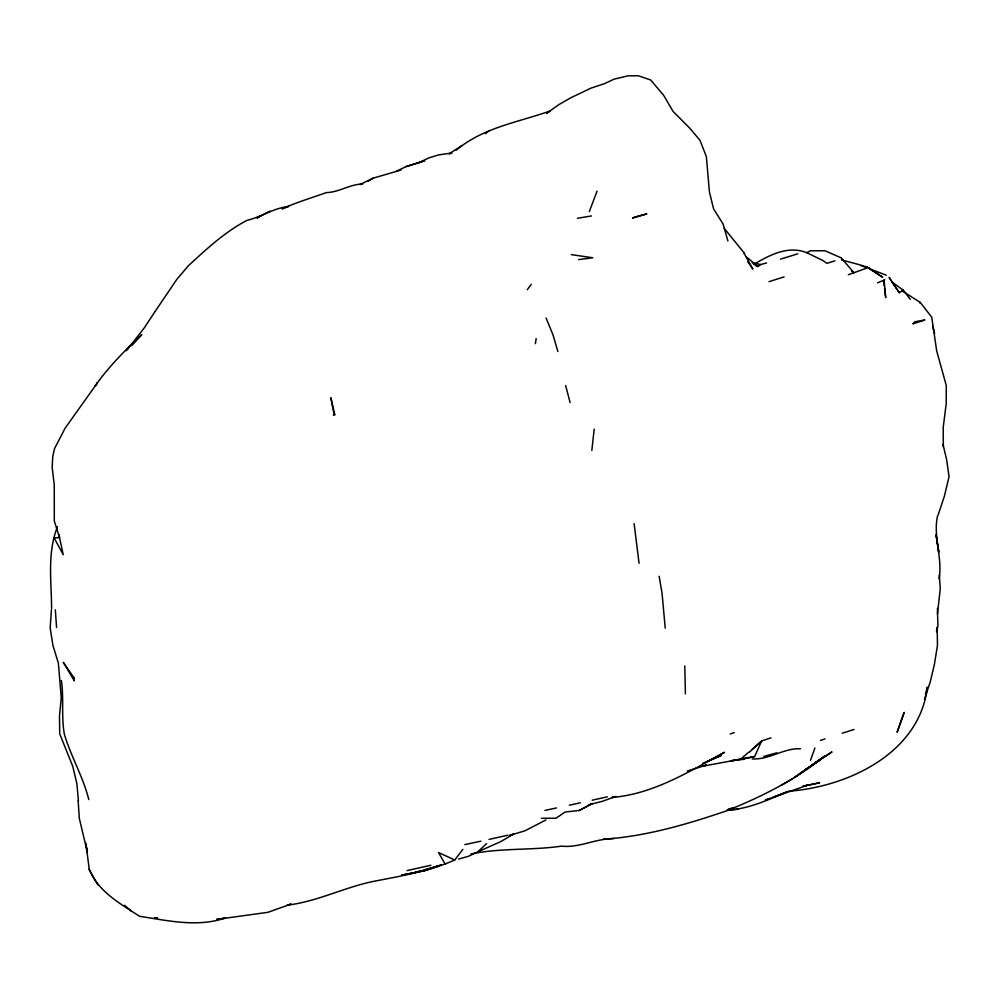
<?xml version="1.0" encoding="UTF-8"?>
<svg xmlns="http://www.w3.org/2000/svg" width="999" height="999" viewBox="0 0 999 999"><rect width="100%" height="100%" fill="white"/><g stroke="black" fill="none" stroke-linecap="round" stroke-linejoin="round"><path stroke-width="1.5" d="M51.598 608.566C51.486 581.193 47.04 553.059 57.455 526.71M937.449 613.811L940.271 588.673L939.285 574.974M594.193 429.033L591.833 450.449M51.449 609.515L50.175 627.946L52.885 645.292L58.354 663.024L61.264 697.777L59.503 715.808L59.715 733.828L72.79 766.47L76.848 783.478L78.446 801.086M937.499 516.046C932.979 537.087 942.756 557.829 939.11 578.883M535.377 343.668L536.176 338.549M936.538 630.219L937.162 627.26L937.474 645.254L934.452 664.148L930.231 681.942L924.412 699.387M936.525 631.818L937.924 625.948L937.424 608.441M925.511 694.03L927.347 687.112C919.742 753.308 847.602 787.087 788.061 791.27M848.338 274.725L864.672 268.868L866.408 268.082L866.82 266.77L882.679 277.247L866.508 266.733L870.354 269.093L886.275 275.187M938.086 515.097L944.405 496.103L949.05 476.61L946.565 459.353L942.981 444.268M810.514 760.314L814.909 748.014M589.348 211.551L597.04 191.109M687.387 770.991L706.418 765.047L702.622 766.221L754.595 756.618L761.588 741.083L752.272 749.125M919.954 303.122L920.279 302.435L901.997 290.771M97.415 382.779L95.205 386.176L97.415 382.779C110.315 365.135 125.849 349.55 141.783 334.653L131.743 345.642M155.145 311.401L176.973 279.146L188.474 265.659C206.581 248.976 225 231.843 246.953 220.367C261.388 216.97 273.539 208.104 288.536 206.443L282.093 208.866C296.403 202.36 311.501 197.927 326.311 192.595C339.148 192.283 349.687 184.291 362.5 184.003M883.528 281.044L884.59 279.907L883.528 281.044L884.127 285.577M155.007 311.601L144.306 327.834L127.385 349.588M97.165 383.179L65.11 428.196L54.533 448.626L52.785 456.143L52.16 467.345L54.258 484.852L54.308 521.003L59.54 537.662L63.249 554.732L54.071 537.812L59.54 537.662L59.116 534.577M527.272 289.722L531.281 284.303M126.186 350.686L129.77 345.929M216.933 919.367L267.907 912.324L291.084 904.058L287.275 905.144C318.631 901.448 346.815 885.963 377.834 880.556C403.833 875.499 430.494 870.853 454.757 859.989L462.862 849.375M841.458 258.117L853.958 272.777L851.51 271.016M458.603 859.065L468.469 856.293L477.947 851.747L486.6 843.593M749.525 752.097L761.588 741.083M740.621 759.165L748.775 752.135M456.368 150.137C483.066 127.522 518.369 122.24 550.199 110.951L546.665 113.262L559.215 104.408L571.241 97.54L591.071 88.099L604.607 83.616L614.098 79.158L627.896 75.862L638.373 75.774L650.686 79.995L663.673 95.367L673.076 111.413L689.772 128.184L699.962 140.297L706.368 156.643L709.415 191.97L713.598 208.916L723.101 224.076L727.909 240.971M903.371 290.259L899.325 292.682L891.845 281.943L903.371 290.259L910.326 299.375M485.452 133.666L489.547 130.544M755.132 265.347L757.979 266.558L760.639 264.535L766.595 262.924M808.99 767.244L824.812 755.968C795.604 779.919 761.375 796.79 726.573 810.838C686.763 824.425 645.841 836.4 603.671 839.222L613.998 838.498M809.415 766.92L794.168 777.659L806.73 768.843M813.236 764.235L831.992 751.935L815.771 762.437M334.078 414.46L333.366 414.947L334.777 414.66L330.831 397.714L334.078 414.46L334.777 414.66M809.252 767.157L819.38 760.414L811.638 765.284M461.888 145.579L449.2 153.784L451.76 153.184M367.869 181.381L373.139 178.172L401.036 170.017M579.283 810.439L592.282 803.546L579.283 810.439L565.097 812.037L556.006 818.231L541.458 818.281M805.144 769.667L810.289 766.658L807.654 768.119M781.33 785.276L792.307 778.933M545.891 819.954L525.049 830.781L509.777 835.364L513.548 834.103L500.699 841.645L477.947 851.747M753.558 264.51C769.592 255.095 787.911 245.192 806.792 252.697L810.401 250.749L824.949 250.761L841.096 257.829M269.917 211.164L256.918 218.007L260.552 216.171M373.139 178.172L360.015 184.503L362.612 184.028M396.591 171.154L406.069 166.608L424.575 160.827L406.069 166.608M417.207 163.474L429.12 157.805L438.936 154.833L451.635 153.072M702.622 763.361L721.191 755.494L707.954 761.275L724.537 752.309C688.973 771.727 653.321 794.08 611.888 797.464L614.447 796.815M877.497 282.854L884.127 280.145L885.713 297.69L884.527 288.611M769.717 798.451L765.371 800.112L807.604 785.164L802.896 786.263M772.614 797.339L787.112 791.795C768.194 799.812 748.825 808.928 728.034 810.077M441.296 864.647L425.611 870.354L401.66 875.136L425.611 870.354L439.148 865.808L424.425 869.929M615.734 796.503L602.272 801.348L588.511 804.844M730.182 734.028L734.24 732.579M820.454 740.446L825.012 738.91M769.018 281.668L784.103 276.885M761.688 740.921L771.016 737.849M797.789 253.821L780.544 259.141M842.232 733.229L854.108 729.47M834.902 260.826L826.86 263.361L823.126 260.639L806.792 252.697M439.148 865.808L415.584 872.402L421.478 870.753M763.736 756.443L776.872 752.821M728.396 808.965L733.915 807.679M407.068 870.604L430.906 865.246M489.035 839.41L508.054 835.164M592.245 800.187L607.305 796.827M569.33 805.194L580.407 802.784M544.967 810.401L556.493 807.941M464.86 844.592L480.894 841.183M805.756 785.664L819.642 782.754L803.208 786.188M471.004 853.945C500.774 847.839 531.518 850.499 561.588 846.141C577.684 847.926 592.395 840.221 608.254 838.898M754.595 756.618L730.519 760.876L744.692 759.215M577.472 218.282L591.495 215.946M216.858 919.355L225.537 917.969C197.053 927.584 168.144 920.641 139.548 916.295C120.542 903.845 98.364 891.745 89.311 869.63L85.814 842.956M578.671 259.59L592.807 257.779L571.266 254.608M800.524 748.763C783.528 747.989 769.342 759.927 752.235 758.915M726.897 810.139L738.323 809.227M157.455 917.981L154.408 917.656L157.405 918.069M861.175 265.784L865.708 266.508M841.545 259.952L861.363 265.222L866.408 268.082M752.21 262.862L760.639 264.535M454.757 859.989L438.524 852.522L445.267 864.41M746.315 256.818L757.979 266.558M124.55 905.281L131.294 911.113M743.805 252.747L752.859 269.056L747.689 261.613M724.213 228.371L744.58 253.446M920.279 302.435L931.755 317.257L936.687 350.911L946.278 385.527L946.203 403.896L943.218 427.322L943.331 446.853M899.325 292.682L889.147 277.36L891.17 280.794M89.086 869.192L97.84 884.902M546.078 318.032L552.934 334.64L557.892 351.523M88.799 799.6C83.129 776.772 70.892 756.405 64.273 733.928C61.226 716.196 63.961 698.239 61.389 680.469M932.679 326.373L934.639 333.379M565.671 385.589L570.079 402.547M659.153 576.261L662.075 593.431L665.222 628.146M639.06 563.299L634.115 523.626M86.763 847.776L87.375 852.322L79.308 818.293L78.159 800.873M55.32 609.802L56.581 627.534M685.401 693.843L684.79 665.958M904.157 712.487L897.189 732.067L904.157 712.487M915.346 321.678L912.861 323.851L924.887 320.005L915.346 321.678M635.339 216.883L632.517 218.094L646.84 213.911L635.339 216.883M74.301 678.296L63.299 662.337L74.301 680.756L74.301 678.296M938.798 551.935L936.038 534.74L938.685 551.885"/></g></svg>
